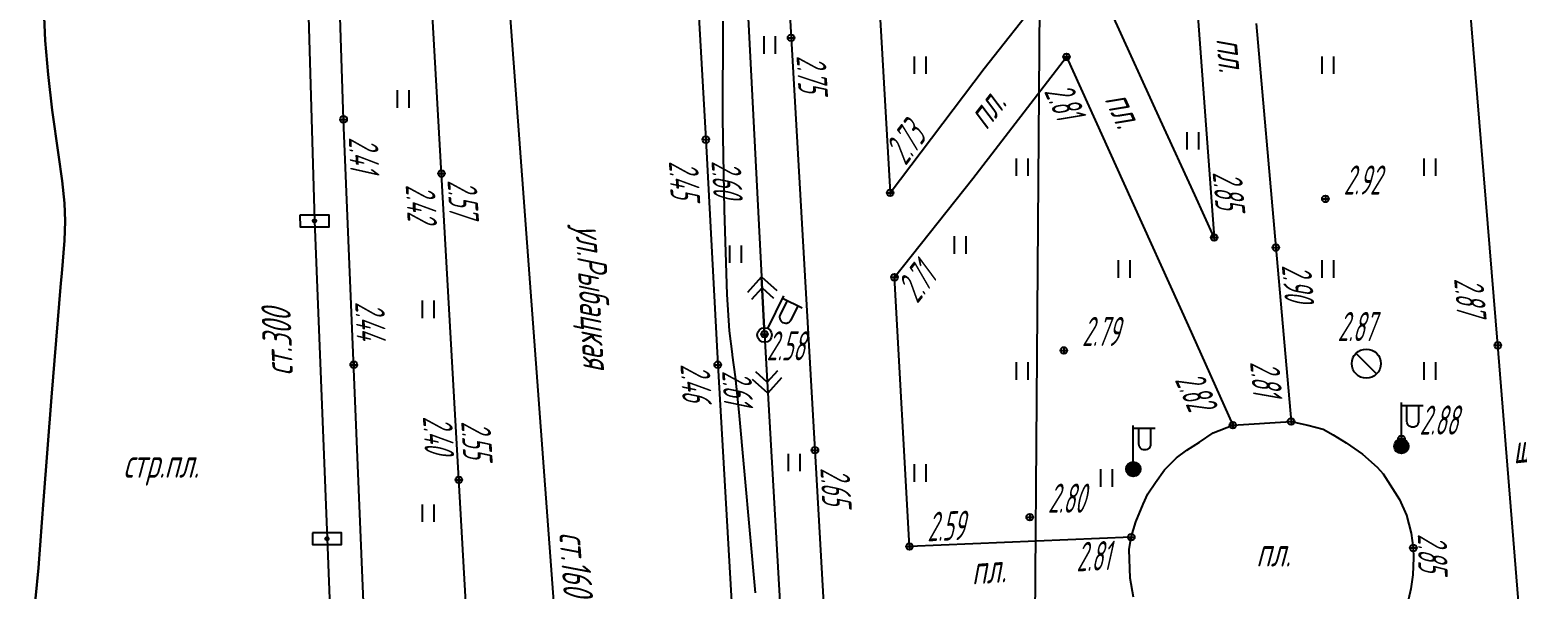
# Model space of a CAD drawing. Extents: x 1233805 to 1234355, y 654698 to 655114.
# Drawn here: x 1233949.3 to 1234000.4, y 654736.4 to 654755.6 of the extents above; entities that cross this region are included whole.
import ezdxf

# ---------------------------------------------------------------- set-up
doc = ezdxf.new("R2010")
doc.units = 0
for name, color, linetype, lineweight in [('ИИ_ВОДОПРОВОДЫ', 80, 'Continuous', 25), ('ИИ_ГОРИЗОНТАЛИ_ОСН', 32, 'Continuous', 25), ('ИИ_ГОРИЗОНТАЛИ_УТОЛЩ', 32, 'Continuous', 30), ('ИИ_ДОРОГИ_АД', 7, 'Continuous', 25), ('ИИ_ЛЭП_ВН', 250, 'Continuous', 25), ('ИИ_ЛЭП_НН', 250, 'Continuous', 25), ('ИИ_ОГРАДЫ', 7, 'Continuous', 25), ('ИИ_ОТМЕТКИ', 7, 'Continuous', 25), ('ИИ_СООРУЖЕНИЕ', 7, 'Continuous', 25), ('ИИ_ТЕПЛОТРАССА', 5, 'Continuous', 25), ('ИИ_ТРУБОПРОВОДЫ', 7, 'Continuous', 25), ('ИИ_УГОДЬЯ', 7, 'Continuous', 25)]:
    doc.layers.add(name, color=color, linetype=linetype, lineweight=lineweight)
doc.styles.add('VNIPISIMPLEXCUR', font='simplex.shx', dxfattribs={"width": 0.8, "oblique": 15})
doc.styles.add('ГОСТ 2.304 КУРСИВ', font='cs_gost2304.shx', dxfattribs={"oblique": 15})
doc.linetypes.add('ИИ054741_6', pattern='A,2,-0.5,[35,3dservice.shx,S=1,R=0,X=0,Y=0],-0.5,2', length=5)
doc.linetypes.add('ИИ251215', pattern='A,8,-0.6,["2Т",VNIPISIMPLEXCUR,S=2,R=0,X=0,Y=-1],-4.4,24', length=37)
doc.linetypes.add('ИИ251222', pattern='A,2,-2,3,-0.6,["В",VNIPISIMPLEXCUR,S=2,R=0,X=0,Y=-1],-2.8,3,-2,8,-2,8,-2,6', length=41.4)
doc.linetypes.add('ИИ251225', pattern='A,2,-2,3,-0.6,["2Т",VNIPISIMPLEXCUR,S=2,R=0,X=0,Y=-1],-4.4,3,-2,8,-2,8,-2,6', length=43)

# ---------------------------------------------------------------- blocks, each defined once
blk = doc.blocks.new('ИИ05401')
at = {"color": 0, "linetype": 'Continuous', "lineweight": 25}
for points in [[(-0.4, 1.2), (-0.4, 0)], [(0.4, 1.2), (0.4, 0)]]:
    blk.add_lwpolyline(points, dxfattribs=at)
blk = doc.blocks.new('ИИ0511013')
at = {"linetype": 'Continuous', "lineweight": 25}
h = blk.add_hatch(color=0, dxfattribs=at)
edge = h.paths.add_edge_path()
edge.add_arc((0, 0), 0.5, 0, 360)
at = {"color": 0, "linetype": 'Continuous', "lineweight": 25, "flags": 128}
for points in [[(0, 0.5), (0, 3)], [(0, 2.81), (1.5, 2.81)], [(1.18, 2.81), (1.18, 1.71), (1.17, 1.62), (1.14, 1.53), (1.1, 1.46), (1.03, 1.39), (0.96, 1.35), (0.87, 1.32), (0.78, 1.31), (0.69, 1.32), (0.61, 1.35), (0.53, 1.39), (0.47, 1.46), (0.42, 1.53), (0.39, 1.62), (0.38, 1.71), (0.38, 2.81)]]:
    blk.add_lwpolyline(points, dxfattribs=at)
at = {"color": 0, "linetype": 'Continuous', "lineweight": 25}
blk.add_circle((0, 0), 0.5, dxfattribs=at)
blk = doc.blocks.new('ИИ0511015')
at = {"linetype": 'Continuous', "lineweight": 25}
blk.add_hatch(color=0, dxfattribs=at).paths.add_polyline_path([(-0.05, 0, 1), (0.05, 0, 1)])
at = {"color": 0, "linetype": 'Continuous', "lineweight": 25, "flags": 128}
for points in [[(0, 0.5), (0, 3)], [(0, 2.81), (1.5, 2.81)], [(1.18, 2.81), (1.18, 1.71), (1.17, 1.62), (1.14, 1.53), (1.1, 1.46), (1.03, 1.39), (0.96, 1.35), (0.87, 1.32), (0.78, 1.31), (0.69, 1.32), (0.61, 1.35), (0.53, 1.39), (0.47, 1.46), (0.42, 1.53), (0.39, 1.62), (0.38, 1.71), (0.38, 2.81)]]:
    blk.add_lwpolyline(points, dxfattribs=at)
at = {"color": 0, "linetype": 'Continuous', "lineweight": 25}
for radius in [0.5, 0.05]:
    blk.add_circle((0, 0), radius, dxfattribs=at)
blk = doc.blocks.new('ИИ051141')
at = {"color": 0, "linetype": 'Continuous', "lineweight": 25, "flags": 128}
for points in [[(0, 0), (4, 0)], [(2.5, 0.75), (3.25, 0), (2.5, -0.75)], [(3, 1), (4, 0), (3, -1)]]:
    blk.add_lwpolyline(points, dxfattribs=at)
blk = doc.blocks.new('ИИ051083')
h = blk.add_hatch(color=0)
edge = h.paths.add_edge_path()
edge.add_arc((0, 0), 0.12, 0, 360)
at = {"color": 0}
blk.add_lwpolyline([(-0.4, -1), (0.4, -1), (0.4, 1), (-0.4, 1)], close=True, dxfattribs=at)
blk.add_circle((0, 0), 0.12, dxfattribs=at)
blk = doc.blocks.new('ИИ051171')
at = {"color": 0, "linetype": 'Continuous', "lineweight": 25, "flags": 128}
blk.add_lwpolyline([(0.71, -0.71), (-0.71, 0.71)], dxfattribs=at)
at = {"color": 0, "linetype": 'Continuous', "lineweight": 25}
blk.add_circle((0, 0), 1, dxfattribs=at)
at = {"color": 0, "linetype": 'Continuous', "style": 'VNIPISIMPLEXCUR', "oblique": 15, "width": 0.8}
for tag, p in [('NUMBER', (1.7, -1)), ('HATCH', (1.7, -4.4)), ('HEIGHT', (1.7, -7.8)), ('TOP1', (1.7, -11.2)), ('TOP2', (1.7, -14.6)), ('TOP3', (1.7, -18)), ('TOP4', (1.7, -21.4)), ('TOP5', (1.7, -24.8)), ('BOTTOM', (1.7, -28.2))]:
    blk.add_attdef(tag, p, '', height=2, dxfattribs=at)
blk = doc.blocks.new('PICKET')
at = {"color": 0, "linetype": 'Continuous', "lineweight": 25}
for p, q in [((-0.23, 0), (0.23, 0)), ((0, 0.23), (0, -0.23))]:
    blk.add_line(p, q, dxfattribs=at)
blk.add_circle((0, 0), 0.23, dxfattribs=at)
at = {"color": 0, "linetype": 'Continuous', "style": 'VNIPISIMPLEXCUR', "oblique": 15, "width": 0.8}
blk.add_attdef('OTMETKA', (1.25, 0.3), '', height=2, dxfattribs=at)
at = {"color": 8, "linetype": 'Continuous', "style": 'VNIPISIMPLEXCUR', "oblique": 15, "width": 0.8, "flags": 1}
blk.add_attdef('NOMER', (1.25, -2.7), '', height=2, dxfattribs=at)

msp = doc.modelspace()

# ---------------------------------------------------------------- linework, layer by layer
at = {"layer": 'ИИ_ВОДОПРОВОДЫ', "linetype": 'ИИ251222', "flags": 128}
msp.add_lwpolyline([(1233967.944, 655082.797), (1233967.18, 655071.793), (1233964.522, 655012.19), (1233960.74, 654978.868), (1233962.888, 654934.908), (1233961.805, 654824.993), (1233961.762, 654810.371), (1233969.882, 654700.999)], dxfattribs=at)
at = {"layer": 'ИИ_ГОРИЗОНТАЛИ_ОСН', "elevation": 2.5, "flags": 128}
msp.add_lwpolyline([(1233973.098, 654755.886), (1233973.092, 654752.528), (1233973.14, 654749.408), (1233973.241, 654746.499), (1233973.319, 654745.249), (1233973.416, 654744.45), (1233973.421, 654744.418), (1233973.524, 654743.67), (1233973.651, 654742.461), (1233974.21, 654736.263)], dxfattribs=at)
at = {"layer": 'ИИ_ГОРИЗОНТАЛИ_УТОЛЩ', "elevation": 2, "flags": 128}
msp.add_lwpolyline([(1233949.782, 654756.296), (1233949.836, 654755.214), (1233949.935, 654754.055), (1233950.078, 654752.821), (1233950.289, 654751.295), (1233950.415, 654750.396), (1233950.497, 654749.635), (1233950.52, 654749.014), (1233950.494, 654748.347), (1233950.401, 654747.222), (1233950.372, 654746.889), (1233950.046, 654742.971), (1233949.776, 654739.426), (1233949.723, 654738.676), (1233949.609, 654737.12), (1233949.504, 654736.068), (1233949.367, 654735.086), (1233949.183, 654734.09)], dxfattribs=at)
at = {"layer": 'ИИ_ДОРОГИ_АД', "flags": 128}
for points in [[(1233966.352, 654700.939), (1233965.556, 654712.617), (1233964.558, 654730.898), (1233962.037, 654775.424), (1233960.382, 654804.088), (1233959.962, 654811.361), (1233959.902, 654812.354), (1233959.742, 654813.113), (1233959.514, 654814.09)], [(1233971.717, 654800.512), (1233972.601, 654798.647), (1233973.084, 654797.403), (1233973.524, 654789.402), (1233974.788, 654766.58), (1233975.441, 654755.306), (1233976.262, 654741.157), (1233976.908, 654729.643), (1233977.915, 654712.174), (1233978.349, 654704.684), (1233978.54, 654701.144)], [(1234001.648, 654701.533), (1234002.039, 654702.113), (1234002.917, 654704.659), (1234002.932, 654705.077), (1234002.927, 654705.421), (1234002.785, 654706.518), (1234001.077, 654727.725), (1233999.705, 654744.755), (1233998.596, 654758.267), (1233997.947, 654765.912), (1233997.638, 654769.635), (1234007.977, 654770.363)], [(1233971.907, 654762.434), (1233972.515, 654751.814), (1233972.923, 654744.088), (1233974.148, 654722.877), (1233974.977, 654708.298), (1233975.243, 654703.744), (1233975.459, 654701.874), (1233975.546, 654701.404), (1233975.652, 654701.096)], [(1233991.412, 654755.801), (1233992.084, 654748.109), (1233992.608, 654742.142)], [(1233987.121, 654738.172), (1233979.505, 654737.847), (1233978.993, 654747.088), (1233981.684, 654750.485), (1233984.9, 654754.652), (1233986.868, 654750.31), (1233989.076, 654745.431), (1233990.61, 654742.013)], [(1233987.199, 654736.107), (1233987.089, 654736.762), (1233987.045, 654737.75), (1233987.121, 654738.172), (1233987.281, 654738.699), (1233987.525, 654739.298), (1233987.69, 654739.657), (1233987.954, 654740.046), (1233988.26, 654740.483), (1233988.671, 654740.887), (1233989.025, 654741.158), (1233989.463, 654741.429), (1233989.936, 654741.75), (1233990.61, 654742.013), (1233992.608, 654742.142), (1233993.185, 654742.015), (1233993.71, 654741.881), (1233994.057, 654741.679), (1233994.498, 654741.411), (1233995.058, 654741.018), (1233995.564, 654740.577), (1233995.773, 654740.339), (1233996.329, 654739.467), (1233996.573, 654738.919), (1233996.728, 654738.305), (1233996.805, 654737.799), (1233996.811, 654737.465), (1233996.787, 654736.879), (1233996.716, 654736.391), (1233996.644, 654736.039)]]:
    msp.add_lwpolyline(points, dxfattribs=at)
for points in [[(1233984.001, 654756.717), (1233978.105, 654769.821), (1233977.776, 654769.943), (1233977.714, 654769.93), (1233978.128, 654762.501), (1233978.845, 654749.99), (1233982.069, 654754.257)], [(1233986.294, 654756.461), (1233988.575, 654759.524), (1233989.175, 654759.144), (1233989.97, 654748.456), (1233989.303, 654749.918), (1233988.12, 654752.478), (1233986.468, 654756.125)]]:
    msp.add_lwpolyline(points, close=True, dxfattribs=at)
at = {"layer": 'ИИ_ЛЭП_ВН', "flags": 128}
msp.add_lwpolyline([(1233958.083, 654861.007), (1233970.192, 654826.909), (1233971.971, 654794.822), (1233974.531, 654745.11), (1233976.816, 654705.267), (1233977.1, 654701.12)], dxfattribs=at)
at = {"layer": 'ИИ_ОГРАДЫ', "linetype": 'ИИ054741_6'}
msp.add_lwpolyline([(1233962.455, 654700.874), (1233961.661, 654714.13), (1233960.08, 654752.511), (1233959.434, 654772.157), (1233958.642, 654798.375), (1233952.63, 654798.624)], dxfattribs=at)
at = {"layer": 'ИИ_ТЕПЛОТРАССА', "linetype": 'ИИ251215', "flags": 128}
msp.add_lwpolyline([(1233940.751, 654864.219), (1233940.677, 654863.41), (1233940.564, 654862.435), (1233940.519, 654861.999), (1233940.446, 654861.058), (1233940.156, 654856.859), (1233940.156, 654856.483), (1233940.213, 654856.103), (1233940.496, 654855.787), (1233942.863, 654855.706), (1233955.719, 654855.238), (1233955.938, 654855.165), (1233955.865, 654854.672), (1233955.454, 654852.157), (1233955.425, 654851.555), (1233955.613, 654848.1), (1233956.032, 654840.838), (1233956.363, 654834.204), (1233956.664, 654826.916), (1233956.58, 654824.782), (1233956.702, 654816.315), (1233957.181, 654806.782), (1233957.561, 654795.066), (1233957.937, 654786.381), (1233958.155, 654778.554), (1233958.473, 654770.31), (1233958.818, 654757.999), (1233959.081, 654749.022), (1233959.509, 654738.118), (1233960.019, 654725.14), (1233960.546, 654712.625), (1233960.794, 654706.645), (1233960.89, 654704.332), (1233961.095, 654700.851)], dxfattribs=at)
at = {"layer": 'ИИ_ТЕПЛОТРАССА', "linetype": 'ИИ251225', "elevation": 25.52, "flags": 128}
msp.add_lwpolyline([(1233983.772, 654729.333), (1233984.227, 654788.042), (1233991.798, 654808.377)], dxfattribs=at)

# ---------------------------------------------------------------- block references
at = {"layer": 'ИИ_ЛЭП_ВН', "xscale": 0.5, "yscale": 0.5, "zscale": 0.5}
for name, rotation in [('ИИ051141', 92.94791336289207), ('ИИ0511015', 333.9999999999999), ('ИИ051141', 273.2836570430658)]:
    msp.add_blockref(name, (1233974.531, 654745.11), dxfattribs=dict(at, rotation=rotation))
at = {"layer": 'ИИ_ЛЭП_НН', "xscale": 0.5, "yscale": 0.5, "zscale": 0.5}
for p in [(1233996.395, 654741.289, -11.67), (1233987.192, 654740.507, -11.67)]:
    msp.add_blockref('ИИ0511013', p, dxfattribs=at)
at = {"layer": 'ИИ_ОТМЕТКИ'}
ref = msp.add_blockref('PICKET', (1233975.441, 654755.306, 2.751), dxfattribs=dict(at, xscale=0.5, yscale=0.5, zscale=0.5))
ref.add_attrib('OTMETKA', '2.75', (1233975.627, 654754.691, 2.751), dxfattribs={"layer": '0', "color": 0, "linetype": 'Continuous', "height": 1, "rotation": 273.3221, "style": 'ГОСТ 2.304 КУРСИВ', "oblique": 15, "width": 0.65})
ref = msp.add_blockref('PICKET', (1233984.9, 654754.652, 2.806), dxfattribs=dict(at, xscale=0.5, yscale=0.5, zscale=0.5))
ref.add_attrib('OTMETKA', '2.81', (1233984.114, 654753.472, 2.806), dxfattribs={"layer": '0', "color": 0, "linetype": 'Continuous', "height": 1, "rotation": 294.3818, "style": 'ГОСТ 2.304 КУРСИВ', "oblique": 15, "width": 0.65})
ref = msp.add_blockref('PICKET', (1233960.08, 654752.511, 2.409), dxfattribs=dict(at, xscale=0.5, yscale=0.5, zscale=0.5))
ref.add_attrib('OTMETKA', '2.41', (1233960.256, 654751.893, 2.409), dxfattribs={"layer": '0', "color": 0, "linetype": 'Continuous', "height": 1, "rotation": 272.3583, "style": 'ГОСТ 2.304 КУРСИВ', "oblique": 15, "width": 0.65})
ref = msp.add_blockref('PICKET', (1233978.845, 654749.99, 2.725), dxfattribs=dict(at, xscale=0.5, yscale=0.5, zscale=0.5))
ref.add_attrib('OTMETKA', '2.73', (1233979.374, 654750.895, 2.725), dxfattribs={"layer": '0', "color": 0, "linetype": 'Continuous', "height": 1, "rotation": 52.9334, "style": 'ГОСТ 2.304 КУРСИВ', "oblique": 15, "width": 0.65})
ref = msp.add_blockref('PICKET', (1233972.515, 654751.814, 2.447), dxfattribs=dict(at, xscale=0.5, yscale=0.5, zscale=0.5))
ref.add_attrib('OTMETKA', '2.45', (1233971.246, 654751.073, 2.447), dxfattribs={"layer": '0', "color": 0, "linetype": 'Continuous', "height": 1, "rotation": 273.0238, "style": 'ГОСТ 2.304 КУРСИВ', "oblique": 15, "width": 0.65})
ref = msp.add_blockref('PICKET', (1233993.787, 654749.778, 2.92), dxfattribs=dict(at, xscale=0.5, yscale=0.5, zscale=0.5))
ref.add_attrib('OTMETKA', '2.92', (1233994.412, 654749.928, 2.92), dxfattribs={"layer": '0', "color": 0, "linetype": 'Continuous', "height": 1, "style": 'ГОСТ 2.304 КУРСИВ', "oblique": 15, "width": 0.65})
ref = msp.add_blockref('PICKET', (1233963.44, 654750.648, 2.423), dxfattribs=dict(at, xscale=0.5, yscale=0.5, zscale=0.5))
ref.add_attrib('OTMETKA', '2.42', (1233962.208, 654750.264, 2.423), dxfattribs={"layer": '0', "color": 0, "linetype": 'Continuous', "height": 1, "rotation": 273.2396, "style": 'ГОСТ 2.304 КУРСИВ', "oblique": 15, "width": 0.65})
ref = msp.add_blockref('PICKET', (1233989.97, 654748.456, 2.851), dxfattribs=dict(at, xscale=0.5, yscale=0.5, zscale=0.5))
ref.add_attrib('OTMETKA', '2.85', (1233989.913, 654750.692, 2.851), dxfattribs={"layer": '0', "color": 0, "linetype": 'Continuous', "height": 1, "rotation": 274.9887, "style": 'ГОСТ 2.304 КУРСИВ', "oblique": 15, "width": 0.65})
ref = msp.add_blockref('PICKET', (1233992.084, 654748.109, 2.903), dxfattribs=dict(at, xscale=0.5, yscale=0.5, zscale=0.5))
ref.add_attrib('OTMETKA', '2.90', (1233992.288, 654747.499, 2.903), dxfattribs={"layer": '0', "color": 0, "linetype": 'Continuous', "height": 1, "rotation": 274.9887, "style": 'ГОСТ 2.304 КУРСИВ', "oblique": 15, "width": 0.65})
ref = msp.add_blockref('PICKET', (1233978.993, 654747.088, 2.707), dxfattribs=dict(at, xscale=0.5, yscale=0.5, zscale=0.5))
ref.add_attrib('OTMETKA', '2.71', (1233979.777, 654746.163, 2.707), dxfattribs={"layer": '0', "color": 0, "linetype": 'Continuous', "height": 1, "rotation": 51.6244, "style": 'ГОСТ 2.304 КУРСИВ', "oblique": 15, "width": 0.65})
ref = msp.add_blockref('PICKET', (1233999.705, 654744.755, 2.869), dxfattribs=dict(at, xscale=0.5, yscale=0.5, zscale=0.5))
ref.add_attrib('OTMETKA', '2.87', (1233998.204, 654747.04, 2.869), dxfattribs={"layer": '0', "color": 0, "linetype": 'Continuous', "height": 1, "rotation": 274.6959, "style": 'ГОСТ 2.304 КУРСИВ', "oblique": 15, "width": 0.65})
ref = msp.add_blockref('PICKET', (1233960.427, 654744.09, 2.437), dxfattribs=dict(at, xscale=0.5, yscale=0.5, zscale=0.5))
ref.add_attrib('OTMETKA', '2.44', (1233960.476, 654746.243, 2.437), dxfattribs={"layer": '0', "color": 0, "linetype": 'Continuous', "height": 1, "rotation": 272.3583, "style": 'ГОСТ 2.304 КУРСИВ', "oblique": 15, "width": 0.65})
ref = msp.add_blockref('PICKET', (1233984.806, 654744.581, 2.794), dxfattribs=dict(at, xscale=0.5, yscale=0.5, zscale=0.5))
ref.add_attrib('OTMETKA', '2.79', (1233985.431, 654744.731, 2.794), dxfattribs={"layer": '0', "color": 0, "linetype": 'Continuous', "height": 1, "style": 'ГОСТ 2.304 КУРСИВ', "oblique": 15, "width": 0.65})
ref = msp.add_blockref('PICKET', (1233974.529, 654745.135, 2.581), dxfattribs=dict(at, xscale=0.5, yscale=0.5, zscale=0.5))
ref.add_attrib('OTMETKA', '2.58', (1233974.602, 654744.237, 2.581), dxfattribs={"layer": '0', "color": 0, "linetype": 'Continuous', "height": 1, "style": 'ГОСТ 2.304 КУРСИВ', "oblique": 15, "width": 0.65})
ref = msp.add_blockref('PICKET', (1233972.923, 654744.088, 2.464), dxfattribs=dict(at, xscale=0.5, yscale=0.5, zscale=0.5))
ref.add_attrib('OTMETKA', '2.46', (1233971.643, 654744.102, 2.464), dxfattribs={"layer": '0', "color": 0, "linetype": 'Continuous', "height": 1, "rotation": 273.3053, "style": 'ГОСТ 2.304 КУРСИВ', "oblique": 15, "width": 0.65})
ref = msp.add_blockref('PICKET', (1233992.608, 654742.142, 2.81), dxfattribs=dict(at, xscale=0.5, yscale=0.5, zscale=0.5))
ref.add_attrib('OTMETKA', '2.81', (1233991.198, 654744.179, 2.81), dxfattribs={"layer": '0', "color": 0, "linetype": 'Continuous', "height": 1, "rotation": 275.0207, "style": 'ГОСТ 2.304 КУРСИВ', "oblique": 15, "width": 0.65})
ref = msp.add_blockref('PICKET', (1233990.61, 654742.013, 2.819), dxfattribs=dict(at, xscale=0.5, yscale=0.5, zscale=0.5))
ref.add_attrib('OTMETKA', '2.82', (1233988.602, 654743.571, 2.819), dxfattribs={"layer": '0', "color": 0, "linetype": 'Continuous', "height": 1, "rotation": 294.1634, "style": 'ГОСТ 2.304 КУРСИВ', "oblique": 15, "width": 0.65})
ref = msp.add_blockref('PICKET', (1233964.035, 654740.135, 2.395), dxfattribs=dict(at, xscale=0.5, yscale=0.5, zscale=0.5))
ref.add_attrib('OTMETKA', '2.40', (1233962.799, 654742.31, 2.395), dxfattribs={"layer": '0', "color": 0, "linetype": 'Continuous', "height": 1, "rotation": 273.2396, "style": 'ГОСТ 2.304 КУРСИВ', "oblique": 15, "width": 0.65})
ref = msp.add_blockref('PICKET', (1233996.395, 654741.539, 2.882), dxfattribs=dict(at, xscale=0.5, yscale=0.5, zscale=0.5))
ref.add_attrib('OTMETKA', '2.88', (1233997.02, 654741.689, 2.882), dxfattribs={"layer": '0', "color": 0, "linetype": 'Continuous', "height": 1, "style": 'ГОСТ 2.304 КУРСИВ', "oblique": 15, "width": 0.65})
ref = msp.add_blockref('PICKET', (1233976.262, 654741.157, 2.653), dxfattribs=dict(at, xscale=0.5, yscale=0.5, zscale=0.5))
ref.add_attrib('OTMETKA', '2.65', (1233976.447, 654740.541, 2.653), dxfattribs={"layer": '0', "color": 0, "linetype": 'Continuous', "height": 1, "rotation": 273.2108, "style": 'ГОСТ 2.304 КУРСИВ', "oblique": 15, "width": 0.65})
ref = msp.add_blockref('PICKET', (1233983.635, 654738.857, 2.796), dxfattribs=dict(at, xscale=0.5, yscale=0.5, zscale=0.5))
ref.add_attrib('OTMETKA', '2.80', (1233984.26, 654739.007, 2.796), dxfattribs={"layer": '0', "color": 0, "linetype": 'Continuous', "height": 1, "style": 'ГОСТ 2.304 КУРСИВ', "oblique": 15, "width": 0.65})
ref = msp.add_blockref('PICKET', (1233979.505, 654737.847, 2.585), dxfattribs=dict(at, xscale=0.5, yscale=0.5, zscale=0.5))
ref.add_attrib('OTMETKA', '2.59', (1233980.123, 654738.024, 2.585), dxfattribs={"layer": '0', "color": 0, "linetype": 'Continuous', "height": 1, "rotation": 2.446, "style": 'ГОСТ 2.304 КУРСИВ', "oblique": 15, "width": 0.65})
ref = msp.add_blockref('PICKET', (1233987.121, 654738.172, 2.806), dxfattribs=dict(at, xscale=0.5, yscale=0.5, zscale=0.5))
ref.add_attrib('OTMETKA', '2.81', (1233985.24, 654736.992, 2.806), dxfattribs={"layer": '0', "color": 0, "linetype": 'Continuous', "height": 1, "rotation": 2.446, "style": 'ГОСТ 2.304 КУРСИВ', "oblique": 15, "width": 0.65})
ref = msp.add_blockref('PICKET', (1233996.805, 654737.799, 2.852), dxfattribs=dict(at, xscale=0.5, yscale=0.5, zscale=0.5))
ref.add_attrib('OTMETKA', '2.85', (1233996.958, 654738.278, 2.852), dxfattribs={"layer": '0', "color": 0, "linetype": 'Continuous', "height": 1, "rotation": 271.0249, "style": 'ГОСТ 2.304 КУРСИВ', "oblique": 15, "width": 0.65})
at = {"layer": 'ИИ_ТЕПЛОТРАССА', "color": 7, "xscale": 0.4999999999999994, "yscale": 0.4999999999999994, "zscale": 0.4999999999999994, "rotation": 270.3663524248833}
for p in [(1233959.081, 654749.022), (1233959.509, 654738.118)]:
    msp.add_blockref('ИИ051083', p, dxfattribs=at)
at = {"layer": 'ИИ_ТРУБОПРОВОДЫ'}
ref = msp.add_blockref('ИИ051171', (1233995.191, 654744.126, 2.87), dxfattribs=dict(at, xscale=0.5, yscale=0.5, zscale=0.5))
ref.add_attrib('HATCH', '2.87', (1233994.205, 654744.899, 2.87), dxfattribs={"layer": '0', "color": 0, "linetype": 'Continuous', "height": 1, "rotation": 360, "style": 'ГОСТ 2.304 КУРСИВ', "oblique": 15, "width": 0.65})
at = {"layer": 'ИИ_УГОДЬЯ', "xscale": 0.5, "yscale": 0.5, "zscale": 0.5}
for p in [(1233974.701, 654754.761), (1233979.869, 654754.072), (1233993.869, 654754.072), (1233962.12, 654752.909), (1233989.228, 654751.471), (1233983.369, 654750.572), (1233997.369, 654750.572), (1233981.238, 654747.9), (1233973.532, 654747.584), (1233986.869, 654747.072), (1233993.869, 654747.072), (1233962.979, 654745.691), (1233983.369, 654743.572), (1233997.369, 654743.572), (1233975.547, 654740.433), (1233979.869, 654740.072), (1233986.27, 654739.899), (1233962.979, 654738.691)]:
    msp.add_blockref('ИИ05401', p, dxfattribs=at)

# ---------------------------------------------------------------- texts
at = {"layer": 'ИИ_ВОДОПРОВОДЫ', "color": 7, "style": 'ГОСТ 2.304 КУРСИВ', "oblique": 15, "width": 0.8}
msp.add_text('ст.160', height=1, rotation=274.246, dxfattribs=at).set_placement((1233967.477, 654738.323, -11.67))
at = {"layer": 'ИИ_ДОРОГИ_АД', "style": 'ГОСТ 2.304 КУРСИВ', "oblique": 15, "width": 0.8}
for s, rotation, p in [('пл.', 274.9887, (1233990.035, 654755.273)), ('пл.', 52.1233, (1233982.155, 654752.11)), ('пл.', 294.3818, (1233986.187, 654753.2)), ('ул.Рыбацкая', 273.2396, (1233968.036, 654748.872)), ('пл.', 4.3345, (1233981.66, 654736.537))]:
    msp.add_text(s, height=1, rotation=rotation, dxfattribs=at).set_placement(p)
msp.add_text('пл.', height=1, dxfattribs=at).set_placement((1233991.41, 654737.161))
at = {"layer": 'ИИ_ОТМЕТКИ', "style": 'ГОСТ 2.304 КУРСИВ', "oblique": 15, "width": 0.65}
for s, rotation, p in [('2.60', 273.2696, (1233972.709, 654751.079)), ('2.57', 273.2396, (1233963.646, 654750.419)), ('2.61', 273.2696, (1233973.072, 654743.876)), ('2.55', 273.2396, (1233964.117, 654742.141))]:
    msp.add_text(s, height=1, rotation=rotation, dxfattribs=at).set_placement(p)
at = {"layer": 'ИИ_СООРУЖЕНИЕ', "style": 'ГОСТ 2.304 КУРСИВ', "oblique": 15, "width": 0.8}
msp.add_text('шлагбаум', height=1, rotation=6.1798, dxfattribs=at).set_placement((1234000.259, 654740.694))
at = {"layer": 'ИИ_ТЕПЛОТРАССА', "color": 7, "style": 'ГОСТ 2.304 КУРСИВ', "oblique": 15, "width": 0.8}
msp.add_text('ст.300', height=1, rotation=92.2361, dxfattribs=at).set_placement((1233958.345, 654743.722))
at = {"layer": 'ИИ_УГОДЬЯ', "style": 'ГОСТ 2.304 КУРСИВ', "oblique": 15, "width": 0.8}
msp.add_text('стр.пл.', height=1, dxfattribs=at).set_placement((1233952.516, 654740.208))

doc.saveas('drawing.dxf')
